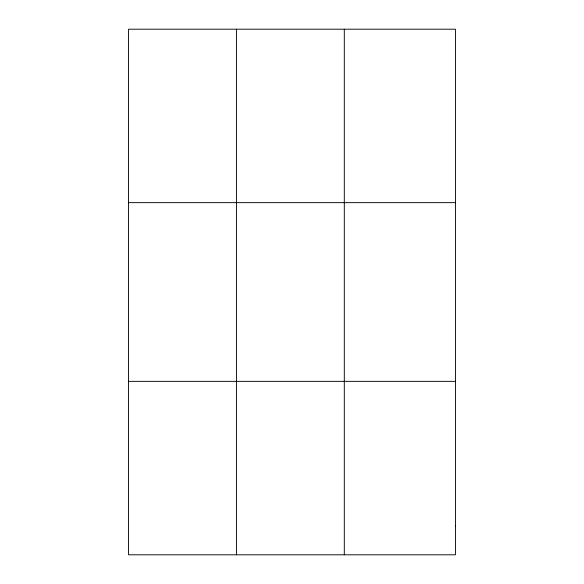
<?xml version="1.0" encoding="UTF-8"?>
<svg xmlns="http://www.w3.org/2000/svg" width="584" height="584" viewBox="0 0 584 584"><rect width="100%" height="100%" fill="white"/><g stroke="black" fill="none" stroke-linecap="round" stroke-linejoin="round"><path stroke-width="0.88" d="M236.425 554.8L236.425 29.2M344.304 554.8L344.304 29.2M128.546 202.648L455.454 202.648M128.546 381.352L455.454 381.352M455.454 525.892L455.454 554.8L128.546 554.8L128.546 29.2L455.454 29.2L455.454 525.892"/></g></svg>
